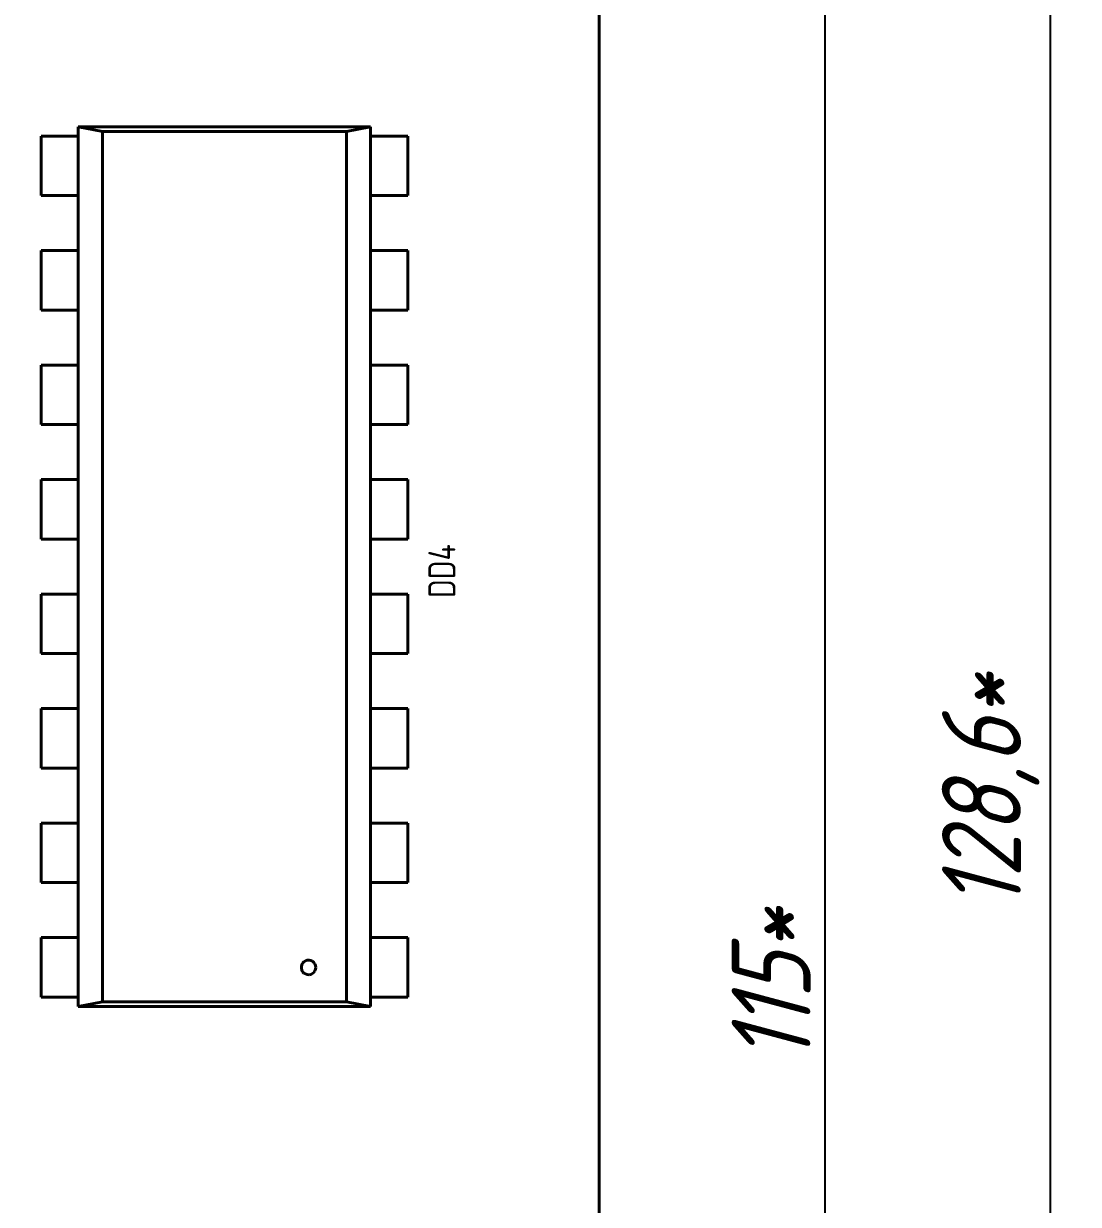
# Paper-space layout 'Layout1' of a CAD drawing. Extents: x -1 to 840, y -1 to 593.
# Drawn here: x 220.2 to 267, y 389.5 to 441.9 of the extents above; entities that cross this region are included whole.
import ezdxf

# ---------------------------------------------------------------- set-up
doc = ezdxf.new("R2010")
doc.units = 0
doc.header["$MEASUREMENT"] = 0
doc.layers.get('0').update_dxf_attribs({"linetype": 'CONTINUOUS', "lineweight": 15})
doc.layers.get('DEFPOINTS').update_dxf_attribs({"linetype": 'CONTINUOUS'})
doc.layers.add('Основная', color=7, linetype='CONTINUOUS', lineweight=40)
doc.styles.add('GOST type A0', font='', dxfattribs={"oblique": 15, "height": 3.5})
doc.styles.get('GOST type A0').set_extended_font_data('GOST type A')
doc.dimstyles.new('ISO-25', dxfattribs={"dimtxt": 2.5, "dimasz": 2.5, "dimexe": 1.25, "dimexo": 0.625, "dimtad": 1, "dimtxsty": 'Standard', "dimcen": 2.5, "dimadec": 0, "dimazin": 0, "dimtfac": 1, "dimtmove": 0, "dimatfit": 3, "dimfxl": 1, "dimarcsym": 0})

# ---------------------------------------------------------------- blocks, each defined once
blk = doc.blocks.new('*D23')
at = {"color": 0, "lineweight": -2, "transparency": 16777216}
for p, q in [((241.331, 514.167), (256.956, 514.167)), ((255.706, 511.667), (255.706, 286.667)), ((241.331, 284.167), (256.956, 284.167))]:
    blk.add_line(p, q, dxfattribs=at)
at = {"color": 0, "transparency": 16777216}
for points in [[(255.29, 511.667), (256.123, 511.667), (255.706, 514.167)], [(255.29, 286.667), (256.123, 286.667), (255.706, 284.167)]]:
    blk.add_solid(points, dxfattribs=at)
at = {"layer": 'DEFPOINTS', "color": 0, "transparency": 16777216}
for p in [(240.706, 514.167), (240.706, 284.167), (255.706, 284.167)]:
    blk.add_point(p, dxfattribs=at)
at = {"color": 0, "transparency": 16777216, "insert": (253.331, 399.167), "char_height": 3.5, "attachment_point": 5, "rotation": 90, "style": 'GOST type A0'}
blk.add_mtext('115*', dxfattribs=at)
blk = doc.blocks.new('*D24')
at = {"color": 0, "lineweight": -2, "transparency": 16777216}
for p, q in [((206.529, 536.367), (266.956, 536.367)), ((265.706, 533.867), (265.706, 281.667)), ((246.331, 279.167), (266.956, 279.167))]:
    blk.add_line(p, q, dxfattribs=at)
at = {"color": 0, "transparency": 16777216}
for points in [[(265.29, 533.867), (266.123, 533.867), (265.706, 536.367)], [(265.29, 281.667), (266.123, 281.667), (265.706, 279.167)]]:
    blk.add_solid(points, dxfattribs=at)
at = {"layer": 'DEFPOINTS', "color": 0, "transparency": 16777216}
for p in [(205.904, 536.367), (245.706, 279.167), (265.706, 279.167)]:
    blk.add_point(p, dxfattribs=at)
at = {"color": 0, "transparency": 16777216, "insert": (263.069, 407.767), "char_height": 3.5, "attachment_point": 5, "rotation": 90, "style": 'GOST type A0'}
blk.add_mtext('128,6*', dxfattribs=at)

psp = doc.layouts.get("Layout1")

# ---------------------------------------------------------------- linework, layer by layer
at = {"layer": 'Основная'}
for p, q in [((245.706, 279.167), (245.706, 519.167)), ((222.608, 436.887), (220.958, 436.887)), ((220.958, 436.887), (220.958, 434.247)), ((222.608, 436.887), (220.958, 436.887)), ((220.958, 436.887), (220.958, 434.247)), ((222.608, 436.887), (220.958, 436.887)), ((220.958, 436.887), (220.958, 434.247)), ((222.608, 436.887), (220.958, 436.887)), ((220.958, 436.887), (220.958, 434.247)), ((235.564, 437.295), (222.608, 437.295)), ((222.608, 437.295), (222.608, 436.887)), ((222.608, 437.295), (222.608, 398.279)), ((223.676, 437.091), (222.608, 437.295)), ((235.564, 437.295), (222.608, 437.295)), ((235.564, 437.295), (222.608, 437.295)), ((222.608, 437.295), (222.608, 436.887)), ((222.608, 437.295), (222.608, 398.279)), ((223.676, 437.091), (222.608, 437.295)), ((235.564, 437.295), (222.608, 437.295)), ((223.676, 437.091), (223.676, 398.483)), ((234.496, 437.091), (223.676, 437.091)), ((223.676, 437.091), (223.676, 398.483)), ((234.496, 437.091), (223.676, 437.091)), ((235.564, 437.295), (234.496, 437.091)), ((235.564, 437.295), (234.496, 437.091)), ((234.496, 437.091), (234.496, 398.483)), ((234.496, 437.091), (234.496, 398.483)), ((235.564, 436.887), (235.564, 437.295)), ((235.564, 437.295), (235.564, 398.279)), ((235.564, 436.887), (235.564, 437.295)), ((235.564, 437.295), (235.564, 398.279)), ((237.214, 436.887), (235.564, 436.887)), ((237.214, 436.887), (235.564, 436.887)), ((237.214, 436.887), (235.564, 436.887)), ((237.214, 436.887), (235.564, 436.887)), ((237.214, 434.247), (237.214, 436.887)), ((237.214, 436.887), (237.214, 434.247)), ((237.214, 434.247), (237.214, 436.887)), ((237.214, 436.887), (237.214, 434.247)), ((220.958, 434.247), (222.608, 434.247)), ((222.608, 434.247), (220.958, 434.247)), ((220.958, 434.247), (222.608, 434.247)), ((222.608, 434.247), (220.958, 434.247)), ((222.608, 434.247), (222.608, 431.807)), ((222.608, 434.247), (222.608, 431.807)), ((235.564, 431.807), (235.564, 434.247)), ((235.564, 434.247), (237.214, 434.247)), ((237.214, 434.247), (235.564, 434.247)), ((235.564, 431.807), (235.564, 434.247)), ((235.564, 434.247), (237.214, 434.247)), ((237.214, 434.247), (235.564, 434.247)), ((222.608, 431.807), (220.958, 431.807)), ((220.958, 431.807), (220.958, 429.167)), ((222.608, 431.807), (220.958, 431.807)), ((220.958, 429.167), (220.958, 431.807)), ((222.608, 431.807), (220.958, 431.807)), ((220.958, 431.807), (220.958, 429.167)), ((222.608, 431.807), (220.958, 431.807)), ((220.958, 429.167), (220.958, 431.807)), ((237.214, 431.807), (235.564, 431.807)), ((237.214, 431.807), (235.564, 431.807)), ((237.214, 431.807), (235.564, 431.807)), ((237.214, 431.807), (235.564, 431.807)), ((237.214, 429.167), (237.214, 431.807)), ((237.214, 431.807), (237.214, 429.167)), ((237.214, 429.167), (237.214, 431.807)), ((237.214, 431.807), (237.214, 429.167)), ((220.958, 429.167), (222.608, 429.167)), ((222.608, 429.167), (220.958, 429.167)), ((220.958, 429.167), (222.608, 429.167)), ((222.608, 429.167), (220.958, 429.167)), ((222.608, 429.167), (222.608, 426.727)), ((222.608, 429.167), (222.608, 426.727)), ((235.564, 426.727), (235.564, 429.167)), ((235.564, 429.167), (237.214, 429.167)), ((237.214, 429.167), (235.564, 429.167)), ((235.564, 426.727), (235.564, 429.167)), ((235.564, 429.167), (237.214, 429.167)), ((237.214, 429.167), (235.564, 429.167)), ((222.608, 426.727), (220.958, 426.727)), ((220.958, 426.727), (220.958, 424.087)), ((222.608, 426.727), (220.958, 426.727)), ((220.958, 424.087), (220.958, 426.727)), ((222.608, 426.727), (220.958, 426.727)), ((220.958, 426.727), (220.958, 424.087)), ((222.608, 426.727), (220.958, 426.727)), ((220.958, 424.087), (220.958, 426.727)), ((237.214, 426.727), (235.564, 426.727)), ((237.214, 426.727), (235.564, 426.727)), ((237.214, 426.727), (235.564, 426.727)), ((237.214, 426.727), (235.564, 426.727)), ((237.214, 424.087), (237.214, 426.727)), ((237.214, 426.727), (237.214, 424.087)), ((237.214, 424.087), (237.214, 426.727)), ((237.214, 426.727), (237.214, 424.087)), ((220.958, 424.087), (222.608, 424.087)), ((222.608, 424.087), (220.958, 424.087)), ((220.958, 424.087), (222.608, 424.087)), ((222.608, 424.087), (220.958, 424.087)), ((222.608, 424.087), (222.608, 421.647)), ((222.608, 424.087), (222.608, 421.647)), ((235.564, 421.647), (235.564, 424.087)), ((235.564, 424.087), (237.214, 424.087)), ((237.214, 424.087), (235.564, 424.087)), ((235.564, 421.647), (235.564, 424.087)), ((235.564, 424.087), (237.214, 424.087)), ((237.214, 424.087), (235.564, 424.087)), ((222.608, 421.647), (220.958, 421.647)), ((220.958, 421.647), (220.958, 419.007)), ((222.608, 421.647), (220.958, 421.647)), ((220.958, 419.007), (220.958, 421.647)), ((222.608, 421.647), (220.958, 421.647)), ((220.958, 421.647), (220.958, 419.007)), ((222.608, 421.647), (220.958, 421.647)), ((220.958, 419.007), (220.958, 421.647)), ((237.214, 421.647), (235.564, 421.647)), ((237.214, 421.647), (235.564, 421.647)), ((237.214, 421.647), (235.564, 421.647)), ((237.214, 421.647), (235.564, 421.647)), ((237.214, 419.007), (237.214, 421.647)), ((237.214, 421.647), (237.214, 419.007)), ((237.214, 419.007), (237.214, 421.647)), ((237.214, 421.647), (237.214, 419.007)), ((220.958, 419.007), (222.608, 419.007)), ((222.608, 419.007), (220.958, 419.007)), ((220.958, 419.007), (222.608, 419.007)), ((222.608, 419.007), (220.958, 419.007)), ((222.608, 419.007), (222.608, 416.567)), ((222.608, 419.007), (222.608, 416.567)), ((235.564, 416.567), (235.564, 419.007)), ((235.564, 419.007), (237.214, 419.007)), ((237.214, 419.007), (235.564, 419.007)), ((235.564, 416.567), (235.564, 419.007)), ((235.564, 419.007), (237.214, 419.007)), ((237.214, 419.007), (235.564, 419.007)), ((222.608, 416.567), (220.958, 416.567)), ((220.958, 416.567), (220.958, 413.927)), ((222.608, 416.567), (220.958, 416.567)), ((220.958, 413.927), (220.958, 416.567)), ((222.608, 416.567), (220.958, 416.567)), ((220.958, 416.567), (220.958, 413.927)), ((222.608, 416.567), (220.958, 416.567)), ((220.958, 413.927), (220.958, 416.567)), ((237.214, 416.567), (235.564, 416.567)), ((237.214, 416.567), (235.564, 416.567)), ((237.214, 416.567), (235.564, 416.567)), ((237.214, 416.567), (235.564, 416.567)), ((237.214, 413.927), (237.214, 416.567)), ((237.214, 416.567), (237.214, 413.927)), ((237.214, 413.927), (237.214, 416.567)), ((237.214, 416.567), (237.214, 413.927)), ((220.958, 413.927), (222.608, 413.927)), ((222.608, 413.927), (220.958, 413.927)), ((220.958, 413.927), (222.608, 413.927)), ((222.608, 413.927), (220.958, 413.927)), ((222.608, 413.927), (222.608, 411.487)), ((222.608, 413.927), (222.608, 411.487)), ((235.564, 411.487), (235.564, 413.927)), ((235.564, 413.927), (237.214, 413.927)), ((237.214, 413.927), (235.564, 413.927)), ((235.564, 411.487), (235.564, 413.927)), ((235.564, 413.927), (237.214, 413.927)), ((237.214, 413.927), (235.564, 413.927)), ((222.608, 411.487), (220.958, 411.487)), ((220.958, 411.487), (220.958, 408.847)), ((222.608, 411.487), (220.958, 411.487)), ((220.958, 408.847), (220.958, 411.487)), ((222.608, 411.487), (220.958, 411.487)), ((220.958, 411.487), (220.958, 408.847)), ((222.608, 411.487), (220.958, 411.487)), ((220.958, 408.847), (220.958, 411.487)), ((237.214, 411.487), (235.564, 411.487)), ((237.214, 411.487), (235.564, 411.487)), ((237.214, 411.487), (235.564, 411.487)), ((237.214, 411.487), (235.564, 411.487)), ((237.214, 408.847), (237.214, 411.487)), ((237.214, 411.487), (237.214, 408.847)), ((237.214, 408.847), (237.214, 411.487)), ((237.214, 411.487), (237.214, 408.847)), ((220.958, 408.847), (222.608, 408.847)), ((222.608, 408.847), (220.958, 408.847)), ((220.958, 408.847), (222.608, 408.847)), ((222.608, 408.847), (220.958, 408.847)), ((222.608, 408.847), (222.608, 406.407)), ((222.608, 408.847), (222.608, 406.407)), ((235.564, 406.407), (235.564, 408.847)), ((235.564, 408.847), (237.214, 408.847)), ((237.214, 408.847), (235.564, 408.847)), ((235.564, 406.407), (235.564, 408.847)), ((235.564, 408.847), (237.214, 408.847)), ((237.214, 408.847), (235.564, 408.847)), ((222.608, 406.407), (220.958, 406.407)), ((220.958, 406.407), (220.958, 403.767)), ((222.608, 406.407), (220.958, 406.407)), ((220.958, 403.767), (220.958, 406.407)), ((222.608, 406.407), (220.958, 406.407)), ((220.958, 406.407), (220.958, 403.767)), ((222.608, 406.407), (220.958, 406.407)), ((220.958, 403.767), (220.958, 406.407)), ((237.214, 406.407), (235.564, 406.407)), ((237.214, 406.407), (235.564, 406.407)), ((237.214, 406.407), (235.564, 406.407)), ((237.214, 406.407), (235.564, 406.407)), ((237.214, 403.767), (237.214, 406.407)), ((237.214, 406.407), (237.214, 403.767)), ((237.214, 403.767), (237.214, 406.407)), ((237.214, 406.407), (237.214, 403.767)), ((220.958, 403.767), (222.608, 403.767)), ((222.608, 403.767), (220.958, 403.767)), ((220.958, 403.767), (222.608, 403.767)), ((222.608, 403.767), (220.958, 403.767)), ((222.608, 403.767), (222.608, 401.327)), ((222.608, 403.767), (222.608, 401.327)), ((235.564, 401.327), (235.564, 403.767)), ((235.564, 403.767), (237.214, 403.767)), ((237.214, 403.767), (235.564, 403.767)), ((235.564, 401.327), (235.564, 403.767)), ((235.564, 403.767), (237.214, 403.767)), ((237.214, 403.767), (235.564, 403.767)), ((222.608, 401.327), (220.958, 401.327)), ((220.958, 401.327), (220.958, 398.687)), ((222.608, 401.327), (220.958, 401.327)), ((220.958, 398.687), (220.958, 401.327)), ((222.608, 401.327), (220.958, 401.327)), ((220.958, 401.327), (220.958, 398.687)), ((222.608, 401.327), (220.958, 401.327)), ((220.958, 398.687), (220.958, 401.327)), ((237.214, 401.327), (235.564, 401.327)), ((237.214, 401.327), (235.564, 401.327)), ((237.214, 401.327), (235.564, 401.327)), ((237.214, 401.327), (235.564, 401.327)), ((237.214, 398.687), (237.214, 401.327)), ((237.214, 401.327), (237.214, 398.687)), ((237.214, 398.687), (237.214, 401.327)), ((237.214, 401.327), (237.214, 398.687)), ((232.556, 400.197), (232.518, 400.127)), ((232.556, 400.197), (232.518, 400.127)), ((232.612, 400.257), (232.556, 400.197)), ((232.612, 400.257), (232.556, 400.197)), ((232.68, 400.301), (232.612, 400.257)), ((232.68, 400.301), (232.612, 400.257)), ((232.758, 400.325), (232.68, 400.301)), ((232.758, 400.325), (232.68, 400.301)), ((232.838, 400.331), (232.758, 400.325)), ((232.838, 400.331), (232.758, 400.325)), ((232.918, 400.315), (232.838, 400.331)), ((232.918, 400.315), (232.838, 400.331)), ((232.992, 400.281), (232.918, 400.315)), ((232.992, 400.281), (232.918, 400.315)), ((233.054, 400.229), (232.992, 400.281)), ((233.054, 400.229), (232.992, 400.281)), ((233.102, 400.163), (233.054, 400.229)), ((233.102, 400.163), (233.054, 400.229)), ((232.518, 400.127), (232.498, 400.047)), ((232.518, 400.127), (232.498, 400.047)), ((232.498, 399.967), (232.498, 400.047)), ((232.498, 399.967), (232.498, 400.047)), ((232.518, 399.887), (232.498, 399.967)), ((232.518, 399.887), (232.498, 399.967)), ((232.556, 399.817), (232.518, 399.887)), ((232.556, 399.817), (232.518, 399.887)), ((232.612, 399.757), (232.556, 399.817)), ((232.612, 399.757), (232.556, 399.817)), ((232.68, 399.715), (232.612, 399.757)), ((232.68, 399.715), (232.612, 399.757)), ((232.758, 399.689), (232.68, 399.715)), ((232.758, 399.689), (232.68, 399.715)), ((232.838, 399.683), (232.758, 399.689)), ((232.838, 399.683), (232.758, 399.689)), ((232.918, 399.699), (232.838, 399.683)), ((232.918, 399.699), (232.838, 399.683)), ((232.992, 399.733), (232.918, 399.699)), ((232.992, 399.733), (232.918, 399.699)), ((233.054, 399.785), (232.992, 399.733)), ((233.054, 399.785), (232.992, 399.733)), ((233.102, 399.851), (233.054, 399.785)), ((233.102, 399.851), (233.054, 399.785)), ((233.132, 400.087), (233.102, 400.163)), ((233.132, 400.087), (233.102, 400.163)), ((233.132, 399.927), (233.102, 399.851)), ((233.132, 399.927), (233.102, 399.851)), ((233.142, 400.007), (233.132, 400.087)), ((233.142, 400.007), (233.132, 400.087)), ((233.142, 400.007), (233.132, 399.927)), ((233.142, 400.007), (233.132, 399.927)), ((220.958, 398.687), (222.608, 398.687)), ((222.608, 398.687), (220.958, 398.687)), ((220.958, 398.687), (222.608, 398.687)), ((222.608, 398.687), (220.958, 398.687)), ((222.608, 398.687), (222.608, 398.279)), ((222.608, 398.687), (222.608, 398.279)), ((235.564, 398.279), (235.564, 398.687)), ((235.564, 398.687), (237.214, 398.687)), ((237.214, 398.687), (235.564, 398.687)), ((235.564, 398.279), (235.564, 398.687)), ((235.564, 398.687), (237.214, 398.687)), ((237.214, 398.687), (235.564, 398.687)), ((223.676, 398.483), (222.608, 398.279)), ((223.676, 398.483), (222.608, 398.279)), ((222.608, 398.279), (235.564, 398.279)), ((235.564, 398.279), (222.608, 398.279)), ((222.608, 398.279), (235.564, 398.279)), ((235.564, 398.279), (222.608, 398.279)), ((234.496, 398.483), (223.676, 398.483)), ((234.496, 398.483), (223.676, 398.483)), ((235.564, 398.279), (234.496, 398.483)), ((235.564, 398.279), (234.496, 398.483))]:
    psp.add_line(p, q, dxfattribs=at)

# ---------------------------------------------------------------- texts
at = {"layer": 'Основная', "style": 'GOST type A0'}
psp.add_text('DD4', height=1.2, rotation=90, dxfattribs=at).set_placement((239.331, 416.393))

# ---------------------------------------------------------------- dimensions: what is measured, and where the dimension line sits
for base, p1, p2, text, picture, middle in [((265.706, 279.167), (205.904, 536.367), (245.706, 279.167), '128,6*', '*D24', (265.706, 407.767)), ((255.706, 284.167), (240.706, 514.167), (240.706, 284.167), '115*', '*D23', (255.706, 399.167))]:
    dim = psp.add_linear_dim(base=base, p1=p1, p2=p2, angle=90, text=text, dimstyle='ISO-25', override={"dimtxsty": 'GOST type A0'})
    dim.commit()
    dim.dimension.update_dxf_attribs({"geometry": picture, "text_midpoint": middle, "dimtype": 160})

doc.saveas('drawing.dxf')
